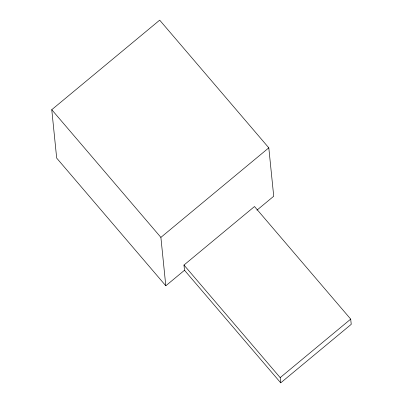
<?xml version="1.0" encoding="UTF-8"?>
<svg xmlns="http://www.w3.org/2000/svg" width="403" height="403" viewBox="0 0 403 403"><rect width="100%" height="100%" fill="white"/><g stroke="black" fill="none" stroke-linecap="round" stroke-linejoin="round"><path stroke-width="0.6" d="M184.503 270.267L280.72 382.85L351.235 324.339L350.706 319.116L254.489 206.532L183.975 265.048L184.503 270.267L165.804 285.787L56.682 158.102L51.765 109.697L159.684 20.15L268.806 147.836L273.723 196.241L256.938 210.165M165.804 285.787L160.888 237.382L268.806 147.836M280.72 382.85L280.186 377.626L350.706 319.116M51.765 109.697L160.888 237.382M183.975 265.048L280.186 377.626"/></g></svg>
